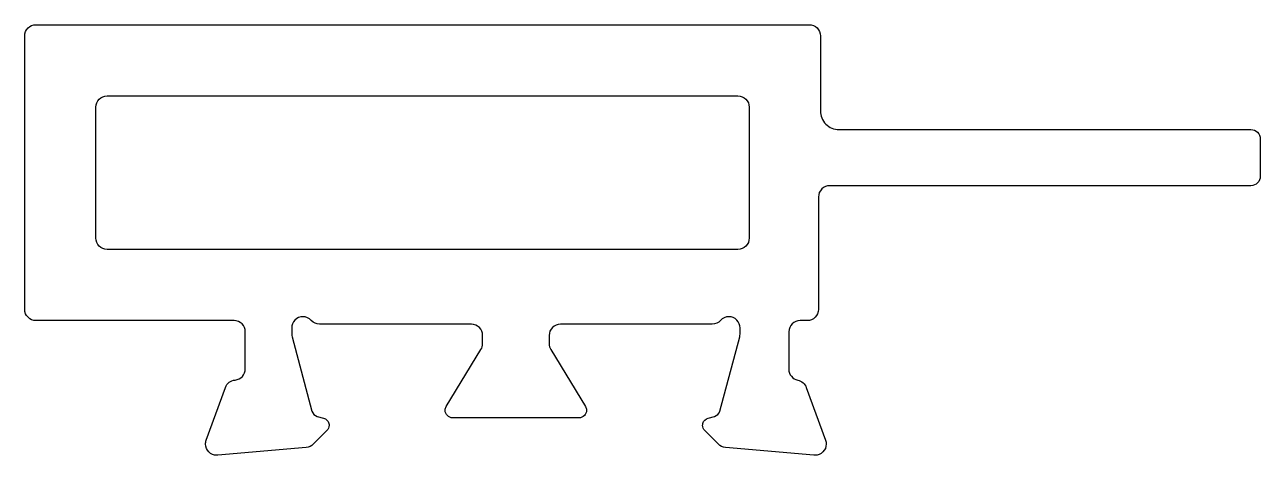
# Model space of a CAD drawing. Extents: x 491.3 to 524.3, y 576.9 to 588.4.
import ezdxf

# ---------------------------------------------------------------- set-up
doc = ezdxf.new("R2010")
doc.units = 0
doc.layers.get('0').update_dxf_attribs({"linetype": 'CONTINUOUS'})

msp = doc.modelspace()

# ---------------------------------------------------------------- linework, layer by layer
at = {"color": 0}
for points in [[(506.29, 578.12, -0.414214), (506.09, 577.92), (502.714, 577.92, -0.414214), (502.514, 578.12, -0.137852), (502.543, 578.224), (503.47, 579.743, 0.137852), (503.514, 579.899), (503.514, 580.12, 0.414214), (503.214, 580.42), (499.161, 580.42, -0.213422), (498.937, 580.52, 0.213422), (498.714, 580.62, 0.414214), (498.414, 580.32), (498.414, 580.159, 0.065543), (498.424, 580.082), (498.955, 578.1, 0.267949), (499.096, 577.958), (499.266, 577.913, -0.267949), (499.407, 577.772, -0.065543), (499.414, 577.72, -0.198912), (499.355, 577.578), (498.991, 577.215, -0.176327), (498.805, 577.128), (496.44, 576.921, -0.02182), (496.414, 576.92, -0.414214), (496.114, 577.22, -0.091642), (496.131, 577.321), (496.645, 578.733, -0.29178), (496.901, 578.93, 0.389204), (497.176, 579.228), (497.176, 580.217, 0.414214), (496.876, 580.517), (491.584, 580.517, -0.414214), (491.284, 580.817), (491.284, 588.12, -0.414214), (491.584, 588.42), (512.234, 588.42, -0.414214), (512.534, 588.12), (512.534, 586.12, 0.414214), (513.034, 585.62), (524.034, 585.62, -0.414214), (524.284, 585.37), (524.284, 584.37, -0.414214), (524.034, 584.12), (512.784, 584.12, 0.414214), (512.484, 583.82), (512.484, 580.817, -0.414214), (512.184, 580.517), (511.992, 580.517, 0.414214), (511.692, 580.217), (511.692, 579.219, 0.358605), (511.934, 578.925, -0.26287), (512.158, 578.733), (512.673, 577.321, -0.091642), (512.69, 577.22, -0.414214), (512.39, 576.92, -0.02182), (512.364, 576.921), (509.998, 577.128, -0.176327), (509.812, 577.215), (509.449, 577.578, -0.198912), (509.39, 577.72, -0.065543), (509.397, 577.772, -0.267949), (509.538, 577.913), (509.707, 577.958, 0.267949), (509.849, 578.1), (510.38, 580.082, 0.065543), (510.39, 580.159), (510.39, 580.32, 0.414214), (510.09, 580.62, 0.213422), (509.866, 580.52, -0.213422), (509.643, 580.42), (505.59, 580.42, 0.415222), (505.29, 580.12), (505.29, 579.899, 0.137852), (505.334, 579.743), (506.261, 578.224, -0.137852)], [(510.334, 582.42), (493.484, 582.42, -0.414214), (493.184, 582.72), (493.184, 586.22, -0.414214), (493.484, 586.52), (510.334, 586.52, -0.414214), (510.634, 586.22), (510.634, 582.72, -0.414214)]]:
    msp.add_lwpolyline(points, format="xyb", close=True, dxfattribs=at)

doc.saveas('drawing.dxf')
